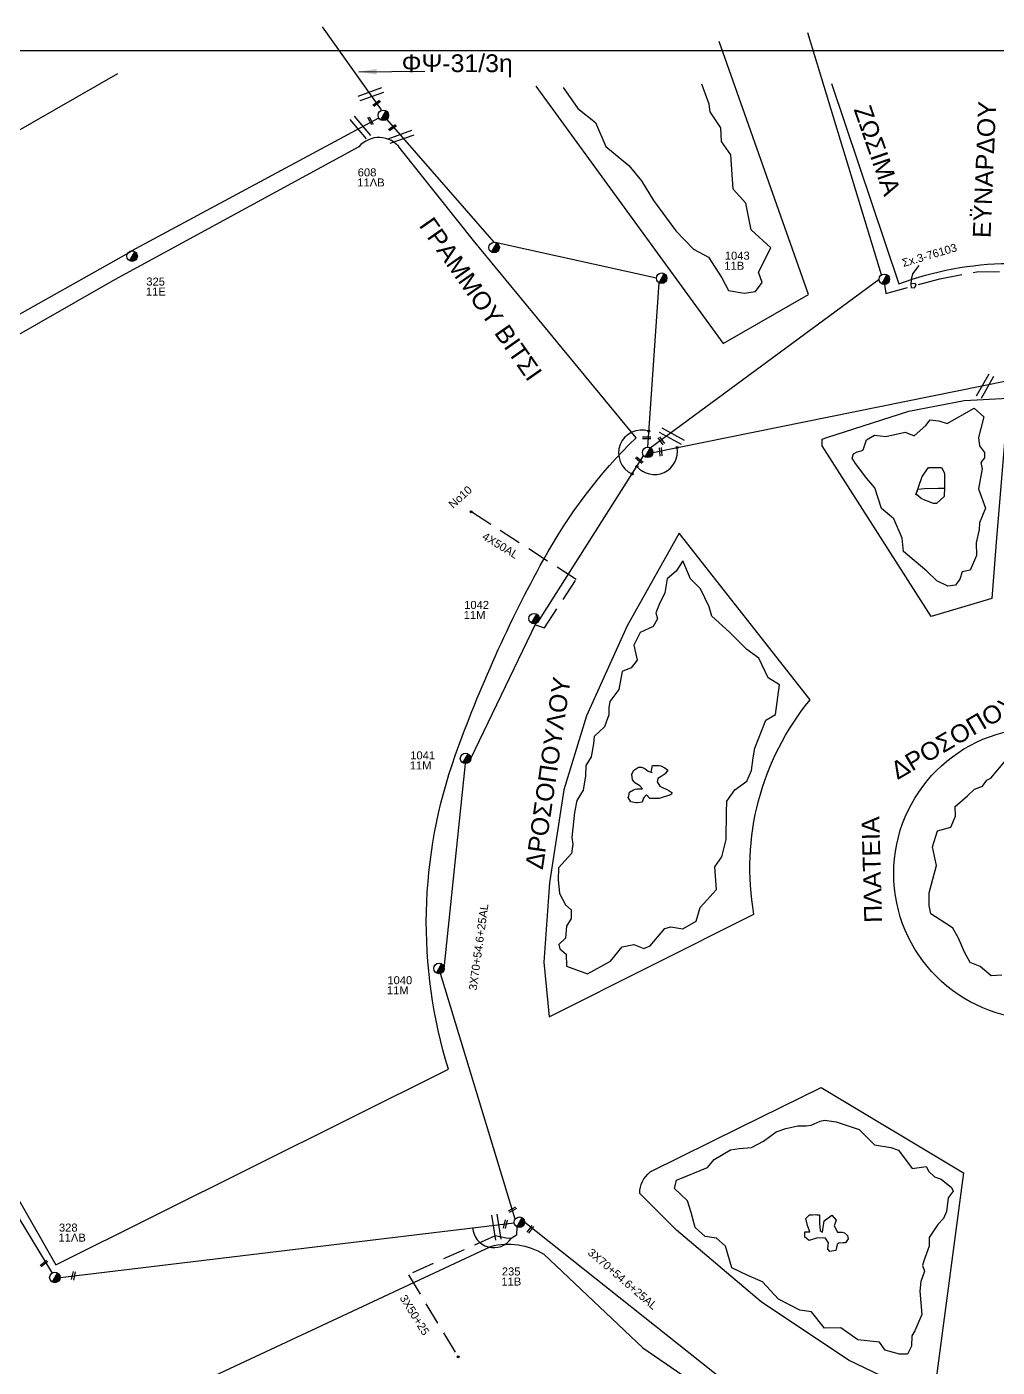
# Model space of a CAD drawing. Header units: millimetres. Extents: x 951 to 2109, y 727 to 2273.
# Drawn here: x 1330.2 to 1439.3, y 1087.2 to 1237.9 of the extents above; entities that cross this region are included whole.
import ezdxf

# ---------------------------------------------------------------- set-up
doc = ezdxf.new("R2010")
doc.units = ezdxf.units.MM
doc.linetypes.add('DASHED', pattern=[19.05, 12.7, -6.35])
for name, color, linetype in [('Άγνωστα', 7, 'Continuous'), ('Γέφυρες Εναέριου Δικτύου', 7, 'Continuous'), ('Επιγραφές - Σχήματα', 7, 'Continuous'), ('Μηχανική τομή', 7, 'Continuous'), ('Στύλος ΦΜ', 7, 'Continuous'), ('Στύλος ΦΜ @ 1', 7, 'Continuous'), ('Συνδέσεις', 7, 'Continuous'), ('Συνεστραμμένα ΧΤ   3x70+54.6+25 AL', 7, 'SYN_LINE'), ('Τομή', 7, 'Continuous'), ('Υπόβαθρο ΔΕΗ', 7, 'Continuous'), ('Υπόγεια καλώδια Παροχών ΧΤ   4x50AL', 7, 'DASHED')]:
    doc.layers.add(name, color=color, linetype=linetype)
doc.styles.get("Standard").update_dxf_attribs({"font": 'arial.ttf'})
doc.linetypes.add('SYN_LINE', pattern='A,0.5,-0.0001,["/\\/\\/\\/",Standard,S=0.1,R=0,X=0,Y=-0.05],-0.25', length=0.7501)
doc.dimstyles.new('ISO-25', dxfattribs={"dimtxt": 2.5, "dimasz": 2.5, "dimexe": 1.25, "dimexo": 0.625, "dimtad": 1, "dimtxsty": 'Standard', "dimcen": 2.5, "dimadec": 0, "dimazin": 0, "dimtfac": 1, "dimtmove": 0, "dimatfit": 3, "dimfxl": 1, "dimarcsym": 0})

# ---------------------------------------------------------------- blocks, each defined once
blk = doc.blocks.new('ΥΠΑΡΧΩΝ ΤΣΙΜΕΝΤΕΝΙΟΣ ΣΤΥΛΟΣ')
at = {"layer": 'Στύλος ΦΜ'}
blk.add_hatch(color=7, dxfattribs=at).paths.add_polyline_path([(-1.29, -2.28, 0.574793), (2.62, 0, 0.268822), (1.3, 2.27)])
at = {"layer": 'Στύλος ΦΜ', "color": 7}
blk.add_line((-1.29, -2.28), (1.3, 2.27), dxfattribs=at)
blk.add_circle((0, 0), 2.62, dxfattribs=at)
at = {"layer": 'Στύλος ΦΜ', "flags": 4}
for tag, p in [('ΤΥΠΟΣ', (-4.91, 3.03)), ('ΑΡΙΘΜΟΣ', (-4.68, 8.05))]:
    blk.add_attdef(tag, p, '', height=4, dxfattribs=at)
blk = doc.blocks.new('ΜΗΧΑΝΙΚΗ ΤΟΜΗ')
at = {"layer": 'Μηχανική τομή', "ltscale": 40}
for p, q in [((-1.89, 0.78), (1.89, 0.78)), ((1.89, 0), (-1.89, 0))]:
    blk.add_line(p, q, dxfattribs=at)
blk = doc.blocks.new('ΤΟΜΗ')
at = {"layer": 'Τομή', "ltscale": 40}
for p, q in [((-5.68, 0), (5.68, 0)), ((5.68, -2.33), (-5.68, -2.33))]:
    blk.add_line(p, q, dxfattribs=at)
blk = doc.blocks.new('_ΣΥΝΔΕΣΗ')
at = {"layer": 'Συνδέσεις', "linetype": 'SYN_LINE', "ltscale": 40}
blk.add_hatch(color=256, dxfattribs=at).paths.add_polyline_path([(0.5, -0.01, 1), (-0.5, -0.01, 1)])
at = {"layer": 'Συνδέσεις'}
blk.add_circle((0, -0.01), 0.5, dxfattribs=at)

msp = doc.modelspace()

# ---------------------------------------------------------------- linework, layer by layer
at = {"layer": 'Άγνωστα', "color": 62}
msp.add_lwpolyline([(1370.064, 1228.591), (1363.437, 1237.918)], dxfattribs=at)
at = {"layer": 'Άγνωστα', "color": 173, "linetype": 'DASHED', "ltscale": 0.2}
msp.add_lwpolyline([(1426.582, 1208.937), (1426.734, 1207.938), (1432.81, 1209.596), (1436.98, 1210.366), (1442.52, 1210.417), (1443.22, 1221.08), (1456.303, 1220.342), (1456.061, 1212.005), (1458.47, 1208.367), (1460.496, 1208.114, -0.8448846), (1464.02, 1207.45), (1474.365, 1203.063), (1470.575, 1195.89), (1477.496, 1192.397), (1475.264, 1187.744)], format="xyb", dxfattribs=at)
at = {"layer": 'Άγνωστα', "color": 5, "linetype": 'DASHED', "ltscale": 0.2}
msp.add_lwpolyline([(1385.288, 1102.986), (1385.231, 1102.032), (1384.655, 1101.681), (1384.091, 1101.692), (1382.849, 1101.953), (1373.102, 1097.593), (1378.682, 1088.352)], dxfattribs=at)
at = {"layer": 'Γέφυρες Εναέριου Δικτύου'}
msp.add_lwpolyline([(1380.314, 1102.864, 0.7183096), (1384.655, 1101.681, 1.1574941)], format="xyb", dxfattribs=at)
at = {"layer": 'Γέφυρες Εναέριου Δικτύου', "ltscale": 0.2}
for centre, radius, start, end in [((1399.315, 1189.985), 2.594, 72.08735, 245.15887), ((1400.748, 1190.157), 2.584, 220.09797, 10.08804)]:
    msp.add_arc(centre, radius, start, end, dxfattribs=at)
at = {"layer": 'Επιγραφές - Σχήματα'}
msp.add_lwpolyline([(951.117, 1235.249), (1948.962, 1235.249), (1948.962, 730.759), (951.117, 730.759)], close=True, dxfattribs=at)
msp.add_lwpolyline([(1430.449, 1211.062), (1429.736, 1210.15), (1429.598, 1209.493), (1429.568, 1208.944), (1429.61, 1208.588), (1429.977, 1208.556), (1430.15, 1208.87), (1430.029, 1209.06), (1429.561, 1209.004)], dxfattribs=at)
at = {"layer": 'Συνεστραμμένα ΧΤ   3x70+54.6+25 AL', "color": 173, "ltscale": 20}
for points in [[(1426.271, 1210.027), (1417.977, 1237.236)], [(1400.281, 1190.57), (1425.993, 1209.526)]]:
    msp.add_lwpolyline(points, dxfattribs=at)
at = {"layer": 'Συνεστραμμένα ΧΤ   3x70+54.6+25 AL', "color": 30, "ltscale": 20}
for points in [[(1341.998, 1212.716), (1369.762, 1227.681)], [(1326.693, 1204.12), (1342.059, 1212.719)]]:
    msp.add_lwpolyline(points, dxfattribs=at)
at = {"layer": 'Συνεστραμμένα ΧΤ   3x70+54.6+25 AL', "color": 133, "ltscale": 20}
for points in [[(1382.737, 1213.683), (1370.667, 1227.516)], [(1400.975, 1209.648), (1382.865, 1213.669)], [(1399.988, 1190.648), (1401.274, 1209.136)], [(1400.577, 1190.059), (1440.303, 1198.109)], [(1387.764, 1171.13), (1399.53, 1189.69)], [(1380.11, 1155.652), (1387.437, 1170.819)], [(1377.128, 1132.029), (1379.521, 1155.063)], [(1385.086, 1103.82), (1376.71, 1131.466)], [(1386.168, 1103.498), (1410.039, 1084.545)]]:
    msp.add_lwpolyline(points, dxfattribs=at)
at = {"layer": 'Συνεστραμμένα ΧΤ   3x70+54.6+25 AL', "color": 5, "ltscale": 20}
for points in [[(1309.482, 1136.672), (1333.067, 1097.783)], [(1333.961, 1097.286), (1384.994, 1103.428)]]:
    msp.add_lwpolyline(points, dxfattribs=at)
at = {"layer": 'Υπόβαθρο ΔΕΗ'}
for points in [[(1387.404, 1231.253), (1408.485, 1202.294), (1418.063, 1207.811), (1408.033, 1236.274)], [(1390.496, 1231.077), (1392.125, 1228.739), (1394.139, 1227.142), (1395.293, 1224.449), (1397.876, 1222.309), (1399.298, 1220.592), (1400.633, 1218.394), (1403.15, 1214.991), (1405.134, 1212.92), (1406.821, 1212.032), (1408.312, 1209.674), (1409.052, 1208.284), (1410.829, 1207.958), (1412.102, 1208.136), (1412.842, 1209.172), (1412.457, 1210.325), (1413.82, 1213.057), (1411.629, 1215.098), (1411.005, 1218.07), (1409.613, 1219.668), (1409.346, 1223.524), (1408.28, 1225.033), (1408.221, 1226.571), (1407.006, 1228.346), (1406.888, 1229.217), (1406.088, 1231.466)], [(1420.132, 1191.75), (1429.328, 1194.701), (1435.57, 1195.908), (1440.504, 1196.176), (1439.094, 1179.492), (1438.659, 1173.635), (1431.846, 1171.59), (1419.584, 1190.785), (1419.613, 1191.554), (1420.132, 1191.75)], [(1423.127, 1189.888), (1423.531, 1190.115), (1423.96, 1190.241), (1424.212, 1190.367), (1424.565, 1191.476), (1425.461, 1191.992), (1426.759, 1191.854), (1428.921, 1192.348), (1429.942, 1191.907), (1431.254, 1193.078), (1431.733, 1193.721), (1432.704, 1193.62), (1433.65, 1193.305), (1436.671, 1195.05), (1437.768, 1194.054), (1437.175, 1191.73), (1437.276, 1190.785), (1437.845, 1190.048), (1437.82, 1189.456), (1437.441, 1188.927), (1437.567, 1188.196), (1437.151, 1185.973), (1437.934, 1183.776), (1437.29, 1182.158), (1437.252, 1181.389), (1436.886, 1179.89), (1436.948, 1178.464), (1436.22, 1176.802), (1435.31, 1176.628), (1435.068, 1175.8), (1434.567, 1175.133), (1433.699, 1175.011), (1432.476, 1175.611), (1431.353, 1176.715), (1428.746, 1178.919), (1428.573, 1180.415), (1427.64, 1182.602), (1426.273, 1183.766), (1425.496, 1186.078), (1424.609, 1187.142), (1423.335, 1188.802), (1422.962, 1189.423), (1423.127, 1189.888)], [(1430.131, 1185.275), (1430.825, 1187.357), (1431.56, 1188.377), (1432.315, 1188.377), (1432.989, 1188.356), (1432.989, 1188.356), (1433.356, 1187.724), (1433.356, 1186.132), (1433.295, 1185.092), (1433.295, 1185.092), (1432.438, 1184.296), (1432.111, 1184.316), (1431.437, 1184.561), (1431.193, 1184.65), (1430.703, 1184.888), (1430.166, 1185.38), (1430.331, 1185.875), (1430.351, 1185.937), (1431.09, 1185.989), (1431.09, 1185.989), (1432.642, 1186.051), (1432.989, 1186.051), (1433.356, 1186.051)], [(1390.871, 1132.305), (1393.229, 1131.427), (1395.821, 1132.861), (1397.11, 1134.471), (1398.446, 1134.737), (1399.573, 1134.283), (1400.276, 1134.576), (1401.931, 1136.536), (1402.58, 1136.716), (1403.927, 1136.467), (1405.436, 1137.33), (1405.875, 1138.867), (1407.739, 1140.907), (1407.52, 1143.445), (1408.326, 1144.587), (1408.825, 1146.526), (1408.854, 1149.599), (1408.87, 1150.85), (1409.778, 1152.123), (1411.14, 1153.103), (1411.654, 1154.296), (1411.859, 1155.701), (1412.034, 1156.813), (1413.282, 1159.968), (1414.336, 1160.568), (1414.791, 1163.91), (1413.517, 1164.7), (1412.462, 1166.929), (1411.115, 1167.895), (1409.166, 1169.848), (1407.189, 1171.633), (1406.88, 1172.677), (1405.927, 1174.733), (1404.799, 1175.845), (1403.935, 1177.879), (1403.203, 1176.723), (1402.176, 1175.829), (1401.912, 1174.278), (1401.28, 1172.94), (1400.914, 1172.004), (1401.075, 1171.331), (1400.592, 1170.482), (1399.157, 1169.794), (1398.448, 1168.367), (1398.814, 1166.713), (1398.14, 1165.835), (1397.115, 1165.425), (1396.747, 1163.396), (1395.751, 1162.035), (1395.634, 1161.347), (1395.619, 1160.557), (1395.148, 1159.188), (1393.991, 1158.106), (1393.904, 1157.286), (1393.635, 1155.823), (1393.054, 1154.863), (1392.999, 1153.682), (1392.728, 1152.082), (1392.03, 1150.926), (1391.772, 1149.584), (1391.464, 1146.746), (1391.592, 1145.996), (1391.438, 1144.973), (1389.969, 1143.326), (1389.942, 1141.995), (1390.095, 1140.446), (1390.74, 1139.202), (1391.403, 1138.622), (1391.376, 1137.637), (1390.866, 1136.778), (1390.766, 1135.449), (1389.995, 1134.724), (1390.103, 1134.24), (1390.829, 1133.646), (1390.871, 1132.305)], [(1400.389, 1154.11), (1400.548, 1154.862), (1401.283, 1154.862), (1401.451, 1154.826), (1401.902, 1154.596), (1402.097, 1154.446), (1402.267, 1154.314), (1401.944, 1153.896), (1401.504, 1153.623), (1401.141, 1153.385), (1401.141, 1153.385), (1401.044, 1153.031), (1401.362, 1152.518), (1402.38, 1152.04), (1402.716, 1151.819), (1402.716, 1151.819), (1402.654, 1151.615), (1402.548, 1151.545), (1401.291, 1151.129), (1401.291, 1151.129), (1400.22, 1151.156), (1399.849, 1151.545), (1399.61, 1151.279), (1399.51, 1151.169), (1399.371, 1150.74), (1399.371, 1150.74), (1398.822, 1150.66), (1398.672, 1150.66), (1398.096, 1150.757), (1397.804, 1151.253), (1397.866, 1151.456), (1397.928, 1151.837), (1398.388, 1152.12), (1398.583, 1152.19), (1398.751, 1152.235), (1399.167, 1152.235), (1399.397, 1152.235), (1399.397, 1152.235), (1399.397, 1152.235), (1399.097, 1152.553), (1398.548, 1152.898), (1398.495, 1152.995), (1398.3, 1153.252), (1398.194, 1153.862), (1398.265, 1153.995), (1398.413, 1154.274), (1398.504, 1154.375), (1398.955, 1154.658), (1399.105, 1154.676), (1399.309, 1154.65), (1399.397, 1154.632), (1399.716, 1154.481), (1399.716, 1154.481), (1400.035, 1154.225), (1400.035, 1154.225), (1400.477, 1154.083)], [(1439.799, 1131.265), (1438.576, 1131.2), (1437.342, 1132.266), (1436.243, 1132.681), (1435.584, 1133.878), (1434.917, 1135.418), (1434.292, 1136.563), (1434, 1136.751), (1431.805, 1138.153), (1431.638, 1139.09), (1431.638, 1140.547), (1432.43, 1143.607), (1431.992, 1145.72), (1432.555, 1147.49), (1434.055, 1147.927), (1434.56, 1149.144), (1434.55, 1150.224), (1435.943, 1151.452), (1436.721, 1152.179), (1437.622, 1152.537), (1438.105, 1153.209), (1438.556, 1153.434), (1440.328, 1155.544)], [(1403.224, 1108.241), (1406.704, 1109.657), (1407.448, 1110.554), (1409.305, 1111.625), (1410.259, 1111.765), (1411.648, 1111.905), (1412.999, 1112.609), (1414.43, 1113.675), (1415.497, 1114.039), (1416.863, 1114.337), (1417.803, 1114.337), (1418.378, 1114.393), (1419.36, 1114.87), (1419.866, 1114.954), (1421.16, 1114.799), (1423.742, 1113.93), (1425.459, 1112.202), (1427.325, 1111.908), (1428.173, 1111.581), (1429.716, 1109.548), (1431.274, 1109.772), (1431.597, 1109.183), (1432.218, 1108.59), (1432.962, 1108.323), (1434.126, 1107.384), (1434.323, 1106.977), (1433.762, 1106.243), (1433.551, 1104.687), (1433.243, 1103.916), (1432.611, 1103.25), (1431.614, 1101.778), (1431.614, 1100.782), (1431.025, 1099.165), (1430.871, 1098.618), (1431.109, 1097.973), (1430.701, 1096.818), (1430.589, 1095.752), (1430.813, 1093.113), (1430.012, 1091.298), (1429.689, 1090.723), (1429.619, 1089.573), (1429.184, 1088.662), (1428.272, 1088.648), (1427.206, 1088.97), (1426.686, 1089.096), (1426.041, 1090.008), (1423.606, 1090.274), (1421.698, 1091.62), (1419.86, 1091.578), (1418.397, 1093.42), (1417.078, 1093.588), (1414.674, 1094.824), (1412.892, 1096.773), (1411.236, 1097.516), (1409.462, 1098.348), (1408.718, 1100.788), (1407.733, 1101.693), (1406.456, 1101.875), (1405.319, 1102.912), (1404.884, 1104.581), (1404.462, 1105.908), (1403.676, 1106.665), (1402.989, 1107.282), (1403.224, 1108.241)], [(1419.649, 1102.368), (1419.828, 1103.643), (1420.697, 1104.269), (1421.163, 1103.742), (1420.944, 1103.085), (1421.302, 1102.368), (1421.86, 1102.388), (1422.119, 1102.289), (1422.438, 1102.01), (1422.518, 1101.612), (1422.378, 1101.393), (1422.219, 1101.174), (1421.96, 1101.174), (1421.482, 1101.154), (1421.282, 1100.974), (1421.282, 1100.974), (1421.123, 1100.317), (1420.446, 1100.198), (1420.446, 1100.198), (1420.246, 1100.457), (1420.286, 1100.875), (1420.306, 1101.194), (1420.306, 1101.194), (1419.967, 1101.711), (1419.071, 1101.731), (1419.071, 1101.731), (1418.134, 1101.432), (1418.134, 1101.432), (1417.636, 1101.811), (1417.636, 1101.811), (1417.636, 1102.428), (1418.194, 1102.428), (1417.935, 1103.125), (1417.756, 1103.922), (1418.154, 1104.32), (1418.493, 1104.34), (1418.493, 1104.34), (1418.791, 1104.357), (1418.991, 1104.34), (1419.29, 1104.34), (1419.29, 1103.742), (1419.29, 1103.364), (1419.37, 1102.548), (1419.37, 1102.548), (1419.649, 1102.368)]]:
    msp.add_lwpolyline(points, dxfattribs=at)
for points in [[(1420.654, 1231.544), (1428.211, 1209.003, -0.0878843), (1440.551, 1211.311), (1441.854, 1237.408)], [(1249.126, 1230.533), (1267.245, 1197.269, 0.5306878), (1275.738, 1195.356), (1304.302, 1211.946), (1340.448, 1232.68)], [(1367.535, 1224.425), (1340.093, 1209.458), (1291.825, 1181.831, 0.421361), (1290.657, 1173.581), (1322.215, 1118.403), (1333.484, 1098.683), (1377.588, 1120.706, -0.1616713), (1378.374, 1155.994, -0.0401654), (1388.279, 1177.989, -0.0726889), (1398.676, 1191.708), (1380.571, 1213.689), (1372.192, 1224.239, 0.4861583), (1367.535, 1224.425, 4.8728997)], [(1388.927, 1126.595), (1411.926, 1138.137, -0.2186321), (1418.236, 1162.235), (1403.524, 1180.983), (1397.692, 1170.574), (1393.12, 1160.446), (1390.568, 1152.1), (1388.972, 1141.669), (1388.324, 1132.728), (1388.927, 1126.595)], [(1419.501, 1118.626), (1435.475, 1109.062), (1432.522, 1086.774, -0.5223494), (1428.95, 1084.916), (1422.559, 1087.984), (1412.754, 1094.536), (1403.216, 1102.614), (1399.094, 1106.732, -0.2212811), (1400.25, 1109.141), (1410.423, 1114.196), (1419.501, 1118.626)]]:
    msp.add_lwpolyline(points, format="xyb", dxfattribs=at)
msp.add_lwpolyline([(1387.007, 1038.412), (1367.326, 1027.885, -0.5695554), (1362.818, 1029.748), (1357.848, 1038.412), (1336.113, 1076.711, -0.3544674), (1338.118, 1080.071), (1382.349, 1100.768, -0.208914), (1388.312, 1099.904), (1399.459, 1089.368), (1407.9, 1083.548), (1418.206, 1076.999), (1432.453, 1070.593), (1431.846, 1062.314), (1393.275, 1041.853)], format="xyb", close=True, dxfattribs=at)
msp.add_circle((1444.031, 1142.696), 16.389, dxfattribs=at)
at = {"layer": 'Υπόγεια καλώδια Παροχών ΧΤ   4x50AL', "color": 133, "ltscale": 0.2}
msp.add_lwpolyline([(1387.366, 1170.671), (1388.39, 1170.346), (1391.949, 1175.765), (1380.143, 1183.392)], dxfattribs=at)

# ---------------------------------------------------------------- block references
at = {"layer": 'Μηχανική τομή'}
for p, xscale, yscale, zscale, rotation in [((1369.593, 1229.238), 0.249999999999998, 0.249999999999998, 0.249999999999998, 35.73086305882444), ((1368.755, 1227.303), 0.250000000000023, 0.250000000000023, 0.250000000000023, 299.1043500919843), ((1371.378, 1226.504), 0.249999999999998, 0.249999999999998, 0.249999999999998, 35.73086305882444), ((1401.431, 1191.305), 0.2500000000000002, 0.2500000000000002, 0.2500000000000002, 306.6683956545113), ((1398.978, 1189.095), 0.2500000000000048, 0.2500000000000048, 0.2500000000000048, 320.4649275906517), ((1401.365, 1190.118), 0.2499999999999786, 0.2499999999999786, 0.2499999999999786, 274.5775041178363), ((1384.849, 1104.814), 0.2499999999999886, 0.2499999999999886, 0.2499999999999886, 28.40100871673175), ((1384.088, 1103.258), 0.2500000000000072, 0.2500000000000072, 0.2500000000000072, 77.2653051369132), ((1386.878, 1102.625), 0.2500000000000002, 0.2500000000000002, 0.2500000000000002, 51.92978616785793), ((1332.204, 1098.767), 0.2500000000000416, 0.2500000000000416, 0.2500000000000416, 39.63034963000774), ((1335.555, 1097.452), 0.2500000000000072, 0.2500000000000072, 0.2500000000000072, 77.2653051369132)]:
    msp.add_blockref('ΜΗΧΑΝΙΚΗ ΤΟΜΗ', p, dxfattribs=dict(at, xscale=xscale, yscale=yscale, zscale=zscale, rotation=rotation))
at = {"layer": 'Μηχανική τομή', "xscale": 0.25, "yscale": 0.25, "zscale": 0.25}
msp.add_blockref('ΜΗΧΑΝΙΚΗ ΤΟΜΗ', (1399.878, 1191.599), dxfattribs=at)
at = {"layer": 'Στύλος ΦΜ @ 1', "ltscale": 40}
ref = msp.add_blockref('ΥΠΑΡΧΩΝ ΤΣΙΜΕΝΤΕΝΙΟΣ ΣΤΥΛΟΣ', (1370.28, 1227.96), dxfattribs=dict(at, xscale=0.2249999999999091, yscale=0.2249999999999091, zscale=0.2249999999999091))
ref.add_attrib('ΤΥΠΟΣ', '11ΛB', (1367.356, 1219.967), dxfattribs={"layer": 'Στύλος ΦΜ', "height": 0.9, "flags": 4})
ref.add_attrib('ΑΡΙΘΜΟΣ', '608', (1367.409, 1221.099), dxfattribs={"layer": 'Στύλος ΦΜ', "height": 0.9, "flags": 4})
at = {"layer": 'Στύλος ΦΜ @ 1', "ltscale": 40, "xscale": 0.2249999999999091, "yscale": 0.2249999999999091, "zscale": 0.2249999999999091}
for p in [(1382.737, 1213.094), (1426.582, 1209.526), (1399.988, 1190.059)]:
    msp.add_blockref('ΥΠΑΡΧΩΝ ΤΣΙΜΕΝΤΕΝΙΟΣ ΣΤΥΛΟΣ', p, dxfattribs=at)
at = {"layer": 'Στύλος ΦΜ @ 1', "ltscale": 40}
ref = msp.add_blockref('ΥΠΑΡΧΩΝ ΤΣΙΜΕΝΤΕΝΙΟΣ ΣΤΥΛΟΣ', (1342.059, 1212.13), dxfattribs=dict(at, xscale=0.2249999999999091, yscale=0.2249999999999091, zscale=0.2249999999999091))
ref.add_attrib('ΤΥΠΟΣ', '11E', (1343.595, 1207.69), dxfattribs={"layer": 'Στύλος ΦΜ', "height": 0.9, "flags": 4})
ref.add_attrib('ΑΡΙΘΜΟΣ', '325', (1343.649, 1208.821), dxfattribs={"layer": 'Στύλος ΦΜ', "height": 0.9, "flags": 4})
ref = msp.add_blockref('ΥΠΑΡΧΩΝ ΤΣΙΜΕΝΤΕΝΙΟΣ ΣΤΥΛΟΣ', (1401.564, 1209.648), dxfattribs=dict(at, xscale=0.2249999999999091, yscale=0.2249999999999091, zscale=0.2249999999999091))
ref.add_attrib('ΤΥΠΟΣ', '11B', (1408.603, 1210.6), dxfattribs={"layer": 'Στύλος ΦΜ', "height": 0.9, "flags": 4})
ref.add_attrib('ΑΡΙΘΜΟΣ', '1043', (1408.657, 1211.731), dxfattribs={"layer": 'Στύλος ΦΜ', "height": 0.9, "flags": 4})
ref = msp.add_blockref('ΥΠΑΡΧΩΝ ΤΣΙΜΕΝΤΕΝΙΟΣ ΣΤΥΛΟΣ', (1387.225, 1171.368), dxfattribs=dict(at, xscale=0.2249999999999091, yscale=0.2249999999999091, zscale=0.2249999999999091))
ref.add_attrib('ΤΥΠΟΣ', '11M', (1379.313, 1171.328), dxfattribs={"layer": 'Στύλος ΦΜ', "height": 0.9, "flags": 4})
ref.add_attrib('ΑΡΙΘΜΟΣ', '1042', (1379.367, 1172.459), dxfattribs={"layer": 'Στύλος ΦΜ', "height": 0.9, "flags": 4})
ref = msp.add_blockref('ΥΠΑΡΧΩΝ ΤΣΙΜΕΝΤΕΝΙΟΣ ΣΤΥΛΟΣ', (1379.521, 1155.652), dxfattribs=dict(at, xscale=0.2249999999999091, yscale=0.2249999999999091, zscale=0.2249999999999091))
ref.add_attrib('ΤΥΠΟΣ', '11M', (1373.252, 1154.411), dxfattribs={"layer": 'Στύλος ΦΜ', "height": 0.9, "flags": 4})
ref.add_attrib('ΑΡΙΘΜΟΣ', '1041', (1373.305, 1155.542), dxfattribs={"layer": 'Στύλος ΦΜ', "height": 0.9, "flags": 4})
ref = msp.add_blockref('ΥΠΑΡΧΩΝ ΤΣΙΜΕΝΤΕΝΙΟΣ ΣΤΥΛΟΣ', (1376.539, 1132.029), dxfattribs=dict(at, xscale=0.2249999999999091, yscale=0.2249999999999091, zscale=0.2249999999999091))
ref.add_attrib('ΤΥΠΟΣ', '11M', (1370.683, 1129.128), dxfattribs={"layer": 'Στύλος ΦΜ', "height": 0.9, "flags": 4})
ref.add_attrib('ΑΡΙΘΜΟΣ', '1040', (1370.737, 1130.259), dxfattribs={"layer": 'Στύλος ΦΜ', "height": 0.9, "flags": 4})
ref = msp.add_blockref('ΥΠΑΡΧΩΝ ΤΣΙΜΕΝΤΕΝΙΟΣ ΣΤΥΛΟΣ', (1333.372, 1097.279), dxfattribs=dict(at, xscale=0.2249999999999091, yscale=0.2249999999999091, zscale=0.2249999999999091))
ref.add_attrib('ΤΥΠΟΣ', '11ΛB', (1333.777, 1101.311), dxfattribs={"layer": 'Στύλος ΦΜ', "height": 0.9, "flags": 4})
ref.add_attrib('ΑΡΙΘΜΟΣ', '328', (1333.83, 1102.442), dxfattribs={"layer": 'Στύλος ΦΜ', "height": 0.9, "flags": 4})
ref = msp.add_blockref('ΥΠΑΡΧΩΝ ΤΣΙΜΕΝΤΕΝΙΟΣ ΣΤΥΛΟΣ', (1385.579, 1103.498), dxfattribs=dict(at, xscale=0.2249999999999091, yscale=0.2249999999999091, zscale=0.2249999999999091))
ref.add_attrib('ΤΥΠΟΣ', '11B', (1383.546, 1096.374), dxfattribs={"layer": 'Στύλος ΦΜ', "height": 0.9, "flags": 4})
ref.add_attrib('ΑΡΙΘΜΟΣ', '235', (1383.599, 1097.505), dxfattribs={"layer": 'Στύλος ΦΜ', "height": 0.9, "flags": 4})
at = {"layer": 'Συνδέσεις', "xscale": 0.2249999999999091, "yscale": 0.2249999999999091, "zscale": 0.2249999999999091}
for p in [(1400.114, 1192.455), (1403.293, 1190.612), (1398.227, 1187.634), (1398.773, 1188.495), (1380.143, 1183.392), (1378.683, 1088.355)]:
    msp.add_blockref('_ΣΥΝΔΕΣΗ', p, dxfattribs=at)
at = {"layer": 'Τομή'}
for p, xscale, yscale, zscale, rotation in [((1368.776, 1230.604), 0.2500000000000136, 0.2500000000000136, 0.2500000000000136, 19.59670608645646), ((1367.929, 1226.78), 0.2499999999999789, 0.2499999999999789, 0.2499999999999789, 310.2482691626776), ((1372.163, 1225.804), 0.2500000000000136, 0.2500000000000136, 0.2500000000000136, 19.59670608645646), ((1437.653, 1197.659), 0.2499999999999873, 0.2499999999999873, 0.2499999999999873, 60.36096527274685), ((1402.842, 1192.137), 0.2500000000000098, 0.2500000000000098, 0.2500000000000098, 331.2274415620168), ((1383.268, 1102.982), 0.2500000000000918, 0.2500000000000918, 0.2500000000000918, 279.4702736251237)]:
    msp.add_blockref('ΤΟΜΗ', p, dxfattribs=dict(at, xscale=xscale, yscale=yscale, zscale=zscale, rotation=rotation))

# ---------------------------------------------------------------- texts
at = {"layer": 'Επιγραφές - Σχήματα', "color": 7, "insert": (1372.345, 1234.82), "char_height": 2, "width": 84.18588, "attachment_point": 1}
msp.add_mtext('ΦΨ-31/3η', dxfattribs=at)
at = {"layer": 'Επιγραφές - Σχήματα', "color": 7}
for s, insert, char_height, width, attachment_point, rotation in [('ΖΩΣΙΜΑ', (1425.007, 1229.305), 2, 84.18588, 1, 289.25752), ('ΕΫΝΑΡΔΟΥ', (1436.512, 1214.221), 2, 84.18588, 1, 87.61081), ('ΓΡΑΜΜΟΥ ΒΙΤΣΙ', (1375.863, 1216.715), 2, 84.18588, 1, 305.0059), ('{\\C256;Σ}x.3-76103', (1431.652, 1212.236), 0.9, 13.92422, 5, 16.56186), ('No10', (1378.933, 1185.041), 0.9, 13.92422, 5, 42.3129), ('ΔΡΟΣΟΠΟΥΛΟΥ', (1427.057, 1154.933), 2, 84.18588, 1, 30.3309), ('ΔΡΟΣΟΠΟΥΛΟΥ', (1386.221, 1143.381), 2, 84.18588, 1, 81.66518), ('ΠΛΑΤΕΙΑ', (1424.339, 1137.136), 2, 84.18588, 1, 91.58941), ('3X50+25', (1373.796, 1093.061), 0.9, 13.92422, 5, 301.84091)]:
    msp.add_mtext(s, dxfattribs=dict(at, insert=insert, char_height=char_height, width=width, attachment_point=attachment_point, rotation=rotation))
at = {"layer": 'Συνεστραμμένα ΧΤ   3x70+54.6+25 AL', "color": 7, "char_height": 0.9, "width": 84.18588, "attachment_point": 1}
for insert, rotation in [((1379.875, 1129.647), 82.21561), ((1393.753, 1100.638), 319.3815)]:
    msp.add_mtext('3X70+54.6+25AL', dxfattribs=dict(at, insert=insert, rotation=rotation))
at = {"layer": 'Υπόγεια καλώδια Παροχών ΧΤ   4x50AL', "color": 7, "insert": (1381.761, 1181.141), "char_height": 0.9, "width": 84.18588, "attachment_point": 1, "rotation": 328.83642}
msp.add_mtext('4X50AL', dxfattribs=at)

# ---------------------------------------------------------------- leaders
at = {"layer": 'Επιγραφές - Σχήματα', "ltscale": 40}
msp.add_leader([(1367.54, 1232.858), (1374.955, 1232.917)], dimstyle='ISO-25', override={"dimasz": 2, "dimtad": 0}, dxfattribs=at)

doc.saveas('drawing.dxf')
